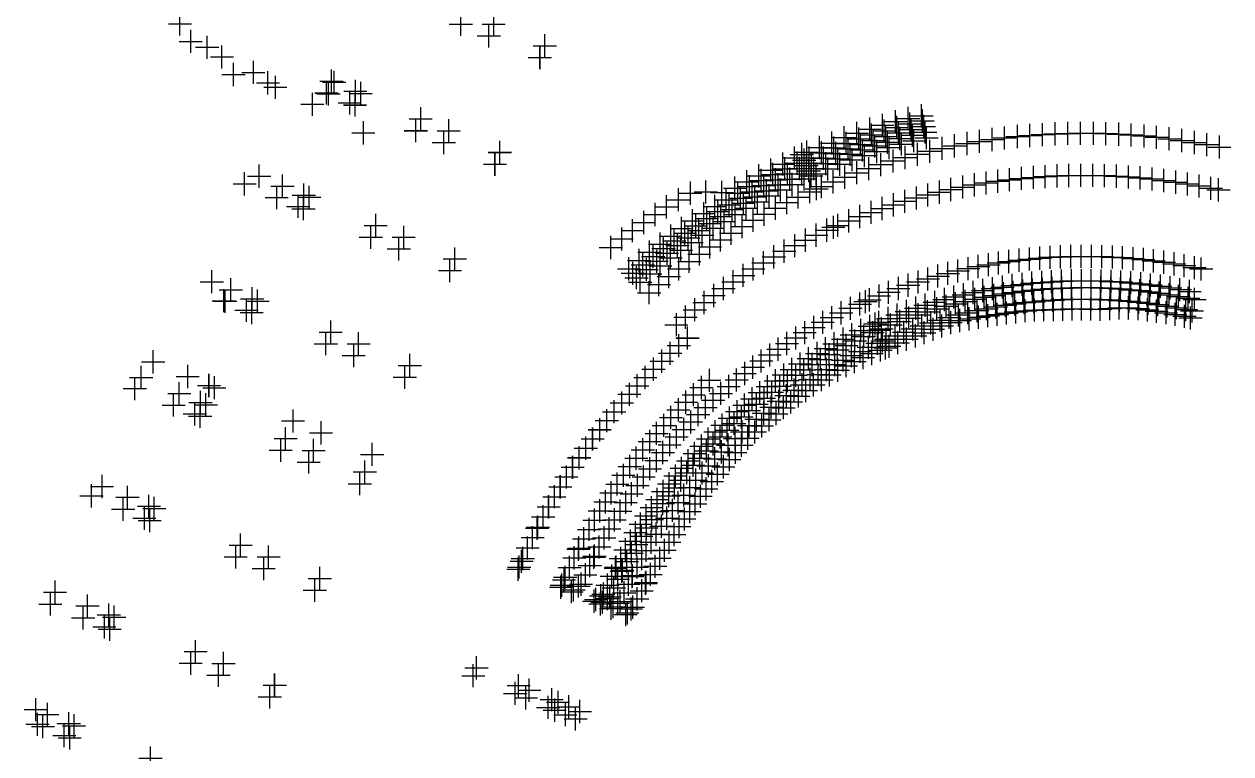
# Model space of a CAD drawing. Header units: metres. Extents: x 107442 to 107761, y 6433710 to 6434563.
# Drawn here: x 107520.2 to 107624.5, y 6433972.9 to 6434035.9 of the extents above; entities that cross this region are included whole.
import ezdxf

# ---------------------------------------------------------------- set-up
doc = ezdxf.new("R2010")
doc.units = ezdxf.units.M
doc.header["$PDMODE"] = 2
doc.header["$PDSIZE"] = 1

msp = doc.modelspace()

# ---------------------------------------------------------------- linework, layer by layer
for p in [(107533.69, 6434035.96, 98.84), (107557.98, 6434035.94, 99.78), (107560.82, 6434035.94, 100.41), (107560.39, 6434034.92, 100.44), (107534.62, 6434034.45, 99.06), (107536.05, 6434033.94, 99.01), (107565.24, 6434034.07, 99.94), (107565.25, 6434034.07, 100.53), (107565.25, 6434034.07, 100.53), (107565.25, 6434034.07, 100.53), (107565.25, 6434034.06, 100.53), (107537.32, 6434033.1, 99.05), (107564.81, 6434033.05, 99.97), (107564.82, 6434033.05, 100.56), (107564.82, 6434033.05, 100.56), (107564.82, 6434033.05, 100.56), (107564.82, 6434033.05, 100.56), (107540.04, 6434031.77, 99.05), (107538.32, 6434031.58, 99.28), (107541.3, 6434030.86, 99.13), (107546.79, 6434031.01, 99.16), (107547.02, 6434030.91, 99.1), (107547.02, 6434030.91, 99.1), (107541.94, 6434030.48, 99.15), (107546.36, 6434029.98, 99.16), (107546.37, 6434029.99, 99.15), (107546.52, 6434029.91, 99.11), (107546.52, 6434029.91, 99.11), (107546.53, 6434029.92, 99.11), (107546.53, 6434029.92, 99.11), (107548.86, 6434030.13, 98.6), (107548.86, 6434030.13, 98.6), (107549.32, 6434029.94, 98.6), (107549.32, 6434029.94, 98.6), (107545.14, 6434029.01, 99.13), (107548.37, 6434029.14, 98.61), (107548.37, 6434029.14, 98.61), (107548.37, 6434029.14, 98.61), (107548.37, 6434029.14, 98.61), (107548.83, 6434028.95, 98.61), (107548.83, 6434028.95, 98.61), (107548.83, 6434028.94, 98.61), (107548.83, 6434028.94, 98.61), (107554.51, 6434027.75, 100.01), (107595.54, 6434027.51, 99.74), (107596.66, 6434027.79, 99.72), (107597.8, 6434028.01, 99.68), (107597.9, 6434027.58, 99.46), (107597.9, 6434027.58, 99.46), (107549.55, 6434026.54, 99.2), (107554.08, 6434026.73, 100.04), (107554.08, 6434026.72, 100.04), (107556.93, 6434026.72, 100.66), (107592.21, 6434026.5, 99.8), (107593.32, 6434026.86, 99.78), (107594.42, 6434027.19, 99.76), (107594.57, 6434026.7, 99.5), (107594.57, 6434026.7, 99.5), (107595.67, 6434027.01, 99.49), (107595.67, 6434027.01, 99.49), (107595.81, 6434026.53, 99.36), (107595.81, 6434026.53, 99.36), (107596.78, 6434027.31, 99.47), (107596.78, 6434027.31, 99.47), (107596.91, 6434026.82, 99.35), (107596.91, 6434026.82, 99.35), (107598.01, 6434027.1, 99.33), (107598.01, 6434027.1, 99.33), (107598.13, 6434026.61, 99.33), (107598.13, 6434026.61, 99.33), (107609.37, 6434026.45, 99.61), (107610.46, 6434026.49, 99.59), (107611.56, 6434026.5, 99.58), (107612.66, 6434026.5, 99.56), (107613.75, 6434026.47, 99.55), (107614.85, 6434026.42, 99.53), (107556.5, 6434025.71, 100.69), (107556.5, 6434025.7, 100.69), (107590.06, 6434025.66, 99.8), (107591.12, 6434026.13, 99.82), (107591.3, 6434025.63, 99.55), (107591.3, 6434025.63, 99.55), (107592.38, 6434026.01, 99.53), (107592.38, 6434026.01, 99.53), (107592.54, 6434025.53, 99.41), (107592.54, 6434025.53, 99.41), (107593.47, 6434026.36, 99.52), (107593.47, 6434026.36, 99.52), (107593.62, 6434025.89, 99.39), (107593.62, 6434025.89, 99.39), (107593.77, 6434025.41, 99.39), (107593.77, 6434025.41, 99.39), (107594.71, 6434026.22, 99.38), (107594.71, 6434026.22, 99.38), (107594.85, 6434025.74, 99.38), (107594.85, 6434025.74, 99.38), (107595.94, 6434026.05, 99.36), (107595.94, 6434026.05, 99.36), (107596.07, 6434025.57, 99.49), (107596.07, 6434025.57, 99.49), (107597.03, 6434026.34, 99.35), (107597.03, 6434026.34, 99.35), (107597.15, 6434025.86, 99.47), (107597.15, 6434025.86, 99.47), (107598.24, 6434026.12, 99.46), (107598.24, 6434026.12, 99.46), (107600.66, 6434025.42, 99.73), (107601.74, 6434025.62, 99.71), (107602.82, 6434025.8, 99.7), (107603.91, 6434025.96, 99.68), (107604.99, 6434026.1, 99.67), (107606.09, 6434026.22, 99.65), (107607.18, 6434026.31, 99.64), (107608.27, 6434026.39, 99.62), (107615.94, 6434026.36, 99.52), (107617.04, 6434026.27, 99.5), (107618.13, 6434026.16, 99.49), (107619.22, 6434026.03, 99.47), (107620.31, 6434025.88, 99.46), (107621.39, 6434025.71, 99.44), (107622.47, 6434025.52, 99.43), (107561.35, 6434024.86, 100.19), (107561.35, 6434024.85, 100.78), (107561.35, 6434024.85, 100.78), (107561.35, 6434024.85, 100.78), (107561.35, 6434024.85, 100.78), (107586.83, 6434024.37, 99.86), (107587.45, 6434024.68, 99.87), (107587.88, 6434024.87, 99.86), (107588.09, 6434024.37, 99.59), (107588.09, 6434024.37, 99.59), (107588.97, 6434025.27, 99.83), (107589.15, 6434024.81, 99.58), (107589.15, 6434024.81, 99.58), (107589.34, 6434024.35, 99.45), (107589.34, 6434024.35, 99.45), (107590.22, 6434025.23, 99.56), (107590.22, 6434025.23, 99.56), (107590.4, 6434024.76, 99.44), (107590.4, 6434024.76, 99.44), (107591.47, 6434025.16, 99.42), (107591.47, 6434025.16, 99.42), (107591.64, 6434024.69, 99.42), (107591.64, 6434024.69, 99.42), (107592.7, 6434025.06, 99.41), (107592.7, 6434025.06, 99.41), (107592.86, 6434024.58, 99.53), (107592.86, 6434024.58, 99.53), (107593.93, 6434024.93, 99.52), (107593.93, 6434024.93, 99.52), (107595, 6434025.26, 99.5), (107595, 6434025.26, 99.5), (107596.39, 6434024.41, 99.79), (107597.45, 6434024.69, 99.77), (107598.52, 6434024.95, 99.76), (107599.59, 6434025.2, 99.74), (107623.55, 6434025.31, 99.41), (107560.92, 6434023.84, 100.81), (107560.92, 6434023.84, 100.81), (107560.92, 6434023.84, 100.81), (107560.92, 6434023.84, 100.22), (107560.92, 6434023.83, 100.81), (107560.92, 6434023.83, 100.81), (107560.92, 6434023.83, 100.81), (107560.92, 6434023.83, 100.81), (107560.92, 6434023.83, 100.22), (107560.93, 6434023.84, 100.81), (107584.77, 6434023.32, 99.85), (107585.81, 6434023.84, 99.85), (107585.99, 6434023.44, 99.62), (107585.99, 6434023.44, 99.62), (107587.04, 6434023.92, 99.61), (107587.04, 6434023.92, 99.61), (107587.24, 6434023.46, 99.48), (107587.24, 6434023.46, 99.48), (107587.66, 6434024.19, 99.6), (107587.66, 6434024.19, 99.6), (107587.86, 6434023.73, 99.48), (107587.86, 6434023.73, 99.48), (107588.29, 6434023.91, 99.47), (107588.29, 6434023.91, 99.47), (107588.48, 6434023.45, 99.47), (107588.48, 6434023.45, 99.47), (107589.52, 6434023.88, 99.45), (107589.52, 6434023.88, 99.45), (107589.71, 6434023.42, 99.58), (107589.71, 6434023.42, 99.58), (107590.58, 6434024.3, 99.44), (107590.58, 6434024.3, 99.44), (107590.75, 6434023.83, 99.56), (107590.75, 6434023.83, 99.56), (107591.8, 6434024.22, 99.55), (107591.8, 6434024.22, 99.55), (107593.25, 6434023.45, 99.83), (107594.29, 6434023.79, 99.82), (107595.34, 6434024.11, 99.8), (107540.54, 6434022.79, 98.65), (107540.54, 6434022.79, 98.65), (107582.7, 6434022.3, 99.91), (107583.73, 6434022.82, 99.88), (107583.94, 6434022.42, 99.66), (107583.94, 6434022.42, 99.66), (107584.96, 6434022.94, 99.64), (107584.96, 6434022.94, 99.64), (107585.18, 6434022.49, 99.52), (107585.18, 6434022.49, 99.52), (107586.21, 6434022.99, 99.5), (107586.21, 6434022.99, 99.5), (107586.42, 6434022.53, 99.5), (107586.42, 6434022.53, 99.5), (107587.45, 6434023, 99.48), (107587.45, 6434023, 99.48), (107587.65, 6434022.55, 99.61), (107587.65, 6434022.55, 99.61), (107588.06, 6434023.27, 99.48), (107588.06, 6434023.27, 99.48), (107588.26, 6434022.81, 99.6), (107588.26, 6434022.81, 99.6), (107588.68, 6434022.99, 99.59), (107588.68, 6434022.99, 99.59), (107590.16, 6434022.31, 99.88), (107591.18, 6434022.71, 99.86), (107592.21, 6434023.09, 99.85), (107604.4, 6434022.36, 100.59), (107605.42, 6434022.49, 100.58), (107606.45, 6434022.6, 100.56), (107607.47, 6434022.69, 100.55), (107608.49, 6434022.76, 100.53), (107609.52, 6434022.82, 100.52), (107610.55, 6434022.85, 100.5), (107611.58, 6434022.86, 100.49), (107612.61, 6434022.86, 100.47), (107613.63, 6434022.84, 100.46), (107614.66, 6434022.79, 100.44), (107615.69, 6434022.73, 100.43), (107616.71, 6434022.65, 100.41), (107617.74, 6434022.55, 100.4), (107618.76, 6434022.42, 100.38), (107619.78, 6434022.28, 100.37), (107539.28, 6434022.13, 98.46), (107542.56, 6434021.94, 99.2), (107542.56, 6434021.94, 99.2), (107542.56, 6434021.94, 99.2), (107577.82, 6434021.33, 100.8), (107579.16, 6434021.43, 100.46), (107580.55, 6434021.38, 100.07), (107581.67, 6434021.77, 99.94), (107581.92, 6434021.33, 99.69), (107581.92, 6434021.33, 99.69), (107582.92, 6434021.89, 99.67), (107582.92, 6434021.89, 99.67), (107583.16, 6434021.45, 99.55), (107583.16, 6434021.45, 99.55), (107584.16, 6434021.98, 99.53), (107584.16, 6434021.98, 99.53), (107584.39, 6434021.54, 99.53), (107584.39, 6434021.54, 99.53), (107585.4, 6434022.04, 99.52), (107585.4, 6434022.04, 99.52), (107585.62, 6434021.6, 99.64), (107585.62, 6434021.6, 99.64), (107586.63, 6434022.08, 99.62), (107586.63, 6434022.08, 99.62), (107588.14, 6434021.45, 99.91), (107588.73, 6434021.71, 99.9), (107589.15, 6434021.89, 99.89), (107599.35, 6434021.41, 100.67), (107600.35, 6434021.64, 100.65), (107601.36, 6434021.85, 100.64), (107602.37, 6434022.04, 100.62), (107603.39, 6434022.21, 100.61), (107620.79, 6434022.12, 100.35), (107621.8, 6434021.95, 100.34), (107622.81, 6434021.75, 100.32), (107623.48, 6434021.61, 100.31), (107542.06, 6434020.95, 99.21), (107542.06, 6434020.95, 99.21), (107543.91, 6434020.18, 98.71), (107543.91, 6434020.18, 98.71), (107544.4, 6434021.16, 98.7), (107544.4, 6434021.16, 98.7), (107544.86, 6434020.97, 98.7), (107544.86, 6434020.97, 98.7), (107576.78, 6434020.76, 100.86), (107579.94, 6434020.17, 99.72), (107579.94, 6434020.17, 99.72), (107580.92, 6434020.76, 99.71), (107580.92, 6434020.76, 99.71), (107581.18, 6434020.33, 99.58), (107581.18, 6434020.33, 99.58), (107582.16, 6434020.9, 99.56), (107582.16, 6434020.9, 99.56), (107582.41, 6434020.46, 99.56), (107582.41, 6434020.46, 99.56), (107583.4, 6434021.01, 99.55), (107583.4, 6434021.01, 99.55), (107583.63, 6434020.57, 99.67), (107583.63, 6434020.57, 99.67), (107584.62, 6434021.09, 99.66), (107584.62, 6434021.09, 99.66), (107586.15, 6434020.52, 99.94), (107587.14, 6434020.99, 99.92), (107595.39, 6434020.32, 100.73), (107596.37, 6434020.62, 100.71), (107597.36, 6434020.91, 100.7), (107598.35, 6434021.17, 100.68), (107544.37, 6434019.98, 98.71), (107544.37, 6434019.98, 98.71), (107574.77, 6434019.48, 100.95), (107575.76, 6434020.14, 100.91), (107578.97, 6434019.56, 99.74), (107578.97, 6434019.56, 99.74), (107579.24, 6434019.13, 99.62), (107579.24, 6434019.13, 99.62), (107580.2, 6434019.74, 99.6), (107580.2, 6434019.74, 99.6), (107580.46, 6434019.32, 99.6), (107580.46, 6434019.32, 99.6), (107581.43, 6434019.9, 99.58), (107581.43, 6434019.9, 99.58), (107581.68, 6434019.47, 99.71), (107581.68, 6434019.47, 99.71), (107582.65, 6434020.03, 99.69), (107582.65, 6434020.03, 99.69), (107584.2, 6434019.51, 99.97), (107585.17, 6434020.03, 99.96), (107592.47, 6434019.31, 100.77), (107593.44, 6434019.66, 100.76), (107594.41, 6434020, 100.74), (107550.62, 6434018.53, 100.26), (107572.83, 6434018.09, 101.01), (107573.8, 6434018.79, 100.98), (107577.06, 6434018.28, 99.78), (107577.06, 6434018.28, 99.78), (107578.01, 6434018.93, 99.76), (107578.01, 6434018.93, 99.76), (107578.29, 6434018.51, 99.63), (107578.29, 6434018.51, 99.63), (107578.56, 6434018.1, 99.63), (107578.56, 6434018.1, 99.63), (107579.51, 6434018.71, 99.62), (107579.51, 6434018.71, 99.62), (107579.78, 6434018.29, 99.74), (107579.78, 6434018.29, 99.74), (107580.73, 6434018.89, 99.72), (107580.73, 6434018.89, 99.72), (107582.29, 6434018.43, 100.01), (107583.24, 6434018.98, 99.99), (107589.62, 6434018.13, 100.82), (107590.18, 6434018.38, 100.81), (107590.56, 6434018.54, 100.8), (107591.52, 6434018.93, 100.79), (107550.19, 6434017.52, 100.29), (107553.04, 6434017.51, 100.92), (107571.88, 6434017.37, 101.05), (107576.12, 6434017.61, 99.79), (107576.12, 6434017.61, 99.79), (107576.42, 6434017.21, 99.67), (107576.42, 6434017.21, 99.67), (107577.35, 6434017.87, 99.65), (107577.35, 6434017.87, 99.65), (107577.63, 6434017.46, 99.65), (107577.63, 6434017.46, 99.65), (107577.92, 6434017.05, 99.78), (107577.92, 6434017.05, 99.78), (107578.84, 6434017.68, 99.76), (107578.84, 6434017.68, 99.76), (107580.43, 6434017.28, 100.04), (107581.35, 6434017.87, 100.02), (107587.76, 6434017.26, 100.85), (107588.69, 6434017.7, 100.83), (107552.61, 6434016.5, 100.95), (107570.94, 6434016.63, 101.08), (107574.29, 6434016.23, 99.83), (107574.29, 6434016.23, 99.83), (107575.2, 6434016.93, 99.81), (107575.2, 6434016.93, 99.81), (107575.5, 6434016.53, 99.69), (107575.5, 6434016.53, 99.69), (107575.8, 6434016.13, 99.69), (107575.8, 6434016.13, 99.69), (107576.71, 6434016.8, 99.67), (107576.71, 6434016.8, 99.67), (107577, 6434016.4, 99.79), (107577, 6434016.4, 99.79), (107578.6, 6434016.06, 100.08), (107579.51, 6434016.68, 100.06), (107585.93, 6434016.31, 100.88), (107586.84, 6434016.79, 100.87), (107557.46, 6434015.64, 101.04), (107557.46, 6434015.64, 101.04), (107557.46, 6434015.64, 101.04), (107557.46, 6434015.64, 101.04), (107557.46, 6434015.64, 100.45), (107573.39, 6434015.51, 99.85), (107573.39, 6434015.51, 99.85), (107573.71, 6434015.13, 99.72), (107573.71, 6434015.13, 99.72), (107574.6, 6434015.84, 99.71), (107574.6, 6434015.84, 99.71), (107574.91, 6434015.44, 99.71), (107574.91, 6434015.44, 99.71), (107575.22, 6434015.05, 99.83), (107575.22, 6434015.05, 99.83), (107576.1, 6434015.73, 99.81), (107576.1, 6434015.73, 99.81), (107577.71, 6434015.43, 100.09), (107584.14, 6434015.3, 100.91), (107585.03, 6434015.82, 100.9), (107602.71, 6434014.98, 100.46), (107603.59, 6434015.14, 100.45), (107604.47, 6434015.29, 100.43), (107605.36, 6434015.42, 100.42), (107606.25, 6434015.53, 100.4), (107607.14, 6434015.63, 100.39), (107608.03, 6434015.71, 100.37), (107608.92, 6434015.78, 100.36), (107609.82, 6434015.82, 100.34), (107610.72, 6434015.85, 100.33), (107611.61, 6434015.86, 100.31), (107612.51, 6434015.86, 100.3), (107613.4, 6434015.84, 100.28), (107614.3, 6434015.8, 100.27), (107615.19, 6434015.75, 100.25), (107616.09, 6434015.67, 100.24), (107616.98, 6434015.59, 100.22), (107617.87, 6434015.48, 100.21), (107618.76, 6434015.36, 100.19), (107619.64, 6434015.22, 100.18), (107620.52, 6434015.06, 100.16), (107557.03, 6434014.63, 101.07), (107557.03, 6434014.63, 101.07), (107557.03, 6434014.63, 101.07), (107557.03, 6434014.63, 101.07), (107557.03, 6434014.63, 100.48), (107572.51, 6434014.78, 99.87), (107572.51, 6434014.78, 99.87), (107572.84, 6434014.4, 99.74), (107572.84, 6434014.4, 99.74), (107573.16, 6434014.02, 99.74), (107573.16, 6434014.02, 99.74), (107574.03, 6434014.74, 99.72), (107574.03, 6434014.74, 99.72), (107574.34, 6434014.35, 99.85), (107574.34, 6434014.35, 99.85), (107575.96, 6434014.11, 100.13), (107576.83, 6434014.78, 100.11), (107582.39, 6434014.22, 100.95), (107583.26, 6434014.77, 100.93), (107598.36, 6434013.91, 100.54), (107599.22, 6434014.16, 100.52), (107600.08, 6434014.39, 100.51), (107600.95, 6434014.6, 100.49), (107601.83, 6434014.8, 100.48), (107621.4, 6434014.89, 100.15), (107621.98, 6434014.77, 100.14), (107536.45, 6434013.67, 98.85), (107538.09, 6434012.97, 99.3), (107538.09, 6434012.97, 99.3), (107573.48, 6434013.64, 99.87), (107573.48, 6434013.64, 99.87), (107575.1, 6434013.42, 100.15), (107580.68, 6434013.08, 100.98), (107581.53, 6434013.66, 100.97), (107595.8, 6434013.08, 100.58), (107596.65, 6434013.37, 100.57), (107597.5, 6434013.65, 100.55), (107603.11, 6434012.91, 99.41), (107603.95, 6434013.07, 99.4), (107604.8, 6434013.21, 99.38), (107605.65, 6434013.34, 99.37), (107606.49, 6434013.44, 99.35), (107607.35, 6434013.54, 99.34), (107607.41, 6434012.94, 99.04), (107607.41, 6434012.94, 99.04), (107608.2, 6434013.61, 99.32), (107608.25, 6434013.02, 99.02), (107608.25, 6434013.02, 99.02), (107609.05, 6434013.67, 99.31), (107609.09, 6434013.08, 99.01), (107609.09, 6434013.08, 99.01), (107609.91, 6434013.72, 99.29), (107609.93, 6434013.12, 98.99), (107609.93, 6434013.12, 98.99), (107610.77, 6434013.75, 99.28), (107610.78, 6434013.15, 98.98), (107610.78, 6434013.15, 98.98), (107611.62, 6434013.76, 99.26), (107611.62, 6434013.16, 98.96), (107611.62, 6434013.16, 98.96), (107612.47, 6434013.16, 98.95), (107612.47, 6434013.16, 98.95), (107612.48, 6434013.76, 99.25), (107613.31, 6434013.14, 98.93), (107613.31, 6434013.14, 98.93), (107613.33, 6434013.74, 99.23), (107614.16, 6434013.1, 98.92), (107614.16, 6434013.1, 98.92), (107614.19, 6434013.7, 99.22), (107615, 6434013.05, 98.9), (107615, 6434013.05, 98.9), (107615.04, 6434013.65, 99.2), (107615.84, 6434012.98, 98.89), (107615.84, 6434012.98, 98.89), (107615.9, 6434013.58, 99.19), (107616.69, 6434012.9, 98.87), (107616.69, 6434012.9, 98.87), (107616.75, 6434013.49, 99.17), (107617.6, 6434013.39, 99.16), (107618.45, 6434013.28, 99.14), (107619.3, 6434013.14, 99.13), (107620.14, 6434012.99, 99.11), (107537.49, 6434012.03, 99.28), (107537.6, 6434011.98, 99.31), (107537.6, 6434011.98, 99.31), (107539.93, 6434012.19, 98.8), (107539.93, 6434012.19, 98.8), (107540.4, 6434012, 98.8), (107540.4, 6434012, 98.8), (107574.26, 6434012.72, 100.17), (107579.02, 6434011.87, 101.02), (107579.84, 6434012.48, 101), (107592.96, 6434011.95, 100.63), (107593.3, 6434012.1, 100.63), (107594.13, 6434012.44, 100.61), (107594.96, 6434012.76, 100.6), (107598.95, 6434011.89, 99.49), (107599.78, 6434012.13, 99.47), (107600.6, 6434012.35, 99.46), (107601.44, 6434012.55, 99.44), (107601.57, 6434011.97, 99.14), (107601.57, 6434011.97, 99.14), (107602.27, 6434012.74, 99.43), (107602.4, 6434012.15, 99.13), (107602.4, 6434012.15, 99.13), (107603.23, 6434012.32, 99.11), (107603.23, 6434012.32, 99.11), (107604.06, 6434012.48, 99.1), (107604.06, 6434012.48, 99.1), (107604.89, 6434012.62, 99.08), (107604.89, 6434012.62, 99.08), (107605.73, 6434012.74, 99.07), (107605.73, 6434012.74, 99.07), (107606.57, 6434012.85, 99.05), (107606.57, 6434012.85, 99.05), (107606.68, 6434011.86, 99.55), (107606.68, 6434011.86, 99.55), (107607.5, 6434011.94, 99.54), (107607.5, 6434011.94, 99.54), (107608.33, 6434012.02, 99.52), (107608.33, 6434012.02, 99.52), (107609.15, 6434012.08, 99.51), (107609.15, 6434012.08, 99.51), (107609.98, 6434012.12, 99.49), (107609.98, 6434012.12, 99.49), (107610.8, 6434012.15, 99.48), (107610.8, 6434012.15, 99.48), (107611.63, 6434012.16, 99.46), (107611.63, 6434012.16, 99.46), (107612.46, 6434012.16, 99.45), (107612.46, 6434012.16, 99.45), (107613.28, 6434012.14, 99.43), (107613.28, 6434012.14, 99.43), (107614.11, 6434012.1, 99.42), (107614.11, 6434012.1, 99.42), (107614.93, 6434012.05, 99.4), (107614.93, 6434012.05, 99.4), (107615.76, 6434011.98, 99.39), (107615.76, 6434011.98, 99.39), (107616.58, 6434011.9, 99.37), (107616.58, 6434011.9, 99.37), (107617.53, 6434012.8, 98.86), (107617.53, 6434012.8, 98.86), (107618.36, 6434012.68, 98.84), (107618.36, 6434012.68, 98.84), (107619.2, 6434012.55, 98.83), (107619.2, 6434012.55, 98.83), (107620.03, 6434012.4, 98.81), (107620.03, 6434012.4, 98.81), (107620.86, 6434012.24, 98.8), (107620.86, 6434012.24, 98.8), (107620.98, 6434012.83, 99.1), (107621.4, 6434012.13, 98.79), (107621.4, 6434012.13, 98.79), (107539.44, 6434011.21, 98.81), (107539.44, 6434011.21, 98.81), (107539.9, 6434011.01, 98.81), (107539.9, 6434011.01, 98.81), (107578.2, 6434011.25, 101.04), (107590.85, 6434010.98, 100.67), (107591.66, 6434011.37, 100.66), (107592.48, 6434011.74, 100.64), (107595.71, 6434010.8, 99.55), (107596.51, 6434011.09, 99.53), (107597.32, 6434011.38, 99.52), (107597.51, 6434010.81, 99.22), (107597.51, 6434010.81, 99.22), (107598.13, 6434011.64, 99.5), (107598.32, 6434011.07, 99.2), (107598.32, 6434011.07, 99.2), (107599.12, 6434011.32, 99.19), (107599.12, 6434011.32, 99.19), (107599.94, 6434011.55, 99.17), (107599.94, 6434011.55, 99.17), (107600.75, 6434011.77, 99.16), (107600.75, 6434011.77, 99.16), (107601, 6434010.8, 99.66), (107601, 6434010.8, 99.66), (107601.8, 6434010.99, 99.64), (107601.8, 6434010.99, 99.64), (107602.61, 6434011.18, 99.63), (107602.61, 6434011.18, 99.63), (107603.42, 6434011.34, 99.61), (107603.42, 6434011.34, 99.61), (107604.23, 6434011.49, 99.6), (107604.23, 6434011.49, 99.6), (107604.35, 6434010.85, 99.27), (107605.05, 6434011.63, 99.58), (107605.05, 6434011.63, 99.58), (107605.15, 6434010.96, 99.24), (107605.86, 6434011.75, 99.57), (107605.86, 6434011.75, 99.57), (107605.96, 6434011.07, 99.22), (107606.77, 6434011.16, 99.2), (107607.58, 6434011.22, 99.17), (107608.39, 6434011.25, 99.13), (107609.2, 6434011.27, 99.1), (107610.01, 6434011.29, 99.08), (107610.82, 6434011.32, 99.06), (107611.63, 6434011.32, 99.04), (107612.44, 6434011.31, 99.02), (107613.25, 6434011.29, 99.01), (107614.07, 6434011.36, 99.04), (107614.89, 6434011.4, 99.07), (107615.7, 6434011.41, 99.1), (107616.52, 6434011.35, 99.09), (107617.33, 6434011.24, 99.07), (107617.4, 6434011.81, 99.36), (107617.4, 6434011.81, 99.36), (107618.13, 6434011.12, 99.05), (107618.22, 6434011.69, 99.34), (107618.22, 6434011.69, 99.34), (107618.94, 6434010.99, 99.04), (107619.03, 6434011.57, 99.33), (107619.03, 6434011.57, 99.33), (107619.74, 6434010.85, 99.02), (107619.85, 6434011.42, 99.31), (107619.85, 6434011.42, 99.31), (107620.66, 6434011.26, 99.3), (107620.66, 6434011.26, 99.3), (107621.19, 6434011.15, 99.29), (107621.19, 6434011.15, 99.29), (107576.61, 6434009.95, 101.08), (107577.4, 6434010.6, 101.06), (107589.26, 6434010.16, 100.71), (107590.05, 6434010.57, 100.69), (107593.33, 6434009.82, 99.59), (107593.8, 6434010.02, 99.58), (107594.12, 6434010.16, 99.58), (107594.91, 6434010.49, 99.56), (107595.13, 6434009.93, 99.26), (107595.13, 6434009.93, 99.26), (107595.92, 6434010.24, 99.25), (107595.92, 6434010.24, 99.25), (107596.71, 6434010.53, 99.23), (107596.71, 6434010.53, 99.23), (107597.83, 6434009.86, 99.72), (107597.83, 6434009.86, 99.72), (107598.62, 6434010.12, 99.7), (107598.62, 6434010.12, 99.7), (107599.41, 6434010.36, 99.69), (107599.41, 6434010.36, 99.69), (107599.56, 6434009.85, 99.42), (107600.2, 6434010.59, 99.67), (107600.2, 6434010.59, 99.67), (107600.33, 6434010.13, 99.43), (107601.12, 6434010.32, 99.41), (107601.93, 6434010.46, 99.37), (107602.73, 6434010.6, 99.33), (107603.54, 6434010.73, 99.3), (107620.54, 6434010.68, 99), (107621.06, 6434010.54, 98.97), (107546.73, 6434009.32, 100.52), (107577.57, 6434008.81, 101.04), (107577.57, 6434008.81, 101.04), (107577.57, 6434008.81, 101.04), (107577.57, 6434008.81, 101.04), (107577.57, 6434008.81, 101.04), (107577.58, 6434008.8, 101.04), (107577.58, 6434008.8, 101.04), (107577.58, 6434008.8, 101.04), (107577.58, 6434008.8, 101.04), (107577.58, 6434008.8, 101.04), (107577.58, 6434008.8, 100.04), (107586.93, 6434008.81, 100.76), (107587.7, 6434009.27, 100.74), (107588.48, 6434009.72, 100.72), (107591.02, 6434008.7, 99.64), (107591.78, 6434009.09, 99.62), (107592.55, 6434009.46, 99.61), (107592.81, 6434008.92, 99.31), (107592.81, 6434008.92, 99.31), (107593.58, 6434009.27, 99.29), (107593.58, 6434009.27, 99.29), (107594.04, 6434009.47, 99.28), (107594.04, 6434009.47, 99.28), (107594.35, 6434009.61, 99.28), (107594.35, 6434009.61, 99.28), (107594.74, 6434008.69, 99.78), (107594.74, 6434008.69, 99.78), (107595.51, 6434009, 99.76), (107595.51, 6434009, 99.76), (107596.28, 6434009.3, 99.75), (107596.28, 6434009.3, 99.75), (107596.5, 6434008.7, 99.43), (107597.05, 6434009.59, 99.73), (107597.05, 6434009.59, 99.73), (107597.27, 6434008.99, 99.41), (107598.04, 6434009.26, 99.4), (107598.8, 6434009.56, 99.41), (107546.3, 6434008.31, 100.55), (107549.14, 6434008.3, 101.17), (107576.82, 6434008.15, 101.06), (107576.82, 6434008.15, 101.06), (107576.82, 6434008.15, 101.06), (107576.82, 6434008.15, 101.06), (107576.82, 6434008.15, 101.06), (107576.82, 6434008.15, 101.06), (107576.82, 6434008.15, 101.06), (107576.82, 6434008.15, 101.06), (107576.82, 6434008.15, 101.06), (107576.82, 6434008.15, 101.06), (107576.82, 6434008.15, 100.05), (107585.42, 6434007.84, 100.79), (107586.17, 6434008.33, 100.77), (107589.51, 6434007.89, 99.67), (107590.26, 6434008.3, 99.65), (107590.55, 6434007.78, 99.35), (107590.55, 6434007.78, 99.35), (107591.29, 6434008.17, 99.34), (107591.29, 6434008.17, 99.34), (107592.05, 6434008.55, 99.32), (107592.05, 6434008.55, 99.32), (107592.49, 6434007.65, 99.82), (107592.49, 6434007.65, 99.82), (107593.23, 6434008.01, 99.81), (107593.23, 6434008.01, 99.81), (107593.99, 6434008.36, 99.79), (107593.99, 6434008.36, 99.79), (107594.25, 6434007.76, 99.47), (107594.43, 6434008.55, 99.78), (107594.43, 6434008.55, 99.78), (107594.69, 6434007.95, 99.45), (107595, 6434008.09, 99.45), (107595.75, 6434008.4, 99.44), (107531.38, 6434006.74, 98.57), (107531.38, 6434006.74, 98.57), (107531.38, 6434006.74, 98.57), (107531.38, 6434006.74, 98.57), (107531.38, 6434006.74, 98.57), (107548.71, 6434007.29, 101.2), (107575.34, 6434006.8, 101.1), (107575.34, 6434006.8, 101.1), (107575.34, 6434006.8, 101.1), (107575.34, 6434006.8, 101.1), (107575.34, 6434006.8, 101.1), (107575.34, 6434006.8, 101.1), (107575.34, 6434006.8, 101.1), (107575.34, 6434006.8, 101.1), (107575.34, 6434006.8, 101.1), (107575.34, 6434006.8, 101.1), (107575.35, 6434006.8, 100.09), (107576.07, 6434007.48, 101.08), (107576.07, 6434007.48, 101.08), (107576.07, 6434007.48, 101.08), (107576.07, 6434007.48, 101.08), (107576.07, 6434007.48, 101.08), (107576.07, 6434007.48, 101.08), (107576.07, 6434007.48, 101.08), (107576.08, 6434007.48, 101.08), (107576.08, 6434007.48, 101.08), (107576.08, 6434007.48, 101.08), (107576.08, 6434007.48, 100.07), (107583.95, 6434006.82, 100.83), (107584.68, 6434007.34, 100.81), (107588.04, 6434007.02, 99.7), (107588.77, 6434007.46, 99.69), (107589.07, 6434006.94, 99.39), (107589.07, 6434006.94, 99.39), (107589.81, 6434007.37, 99.37), (107589.81, 6434007.37, 99.37), (107591.02, 6434006.9, 99.85), (107591.02, 6434006.9, 99.85), (107591.75, 6434007.28, 99.84), (107591.75, 6434007.28, 99.84), (107592.01, 6434006.77, 99.55), (107592.75, 6434007.12, 99.52), (107593.5, 6434007.45, 99.5), (107553.56, 6434006.43, 100.7), (107553.57, 6434006.43, 101.29), (107553.57, 6434006.43, 101.29), (107553.57, 6434006.43, 101.29), (107553.57, 6434006.43, 101.29), (107574.62, 6434006.11, 101.12), (107574.62, 6434006.11, 101.12), (107574.62, 6434006.11, 101.12), (107574.62, 6434006.11, 101.12), (107574.62, 6434006.11, 101.12), (107574.62, 6434006.11, 101.12), (107574.62, 6434006.11, 101.12), (107574.63, 6434006.1, 101.12), (107574.63, 6434006.1, 101.12), (107574.63, 6434006.1, 101.12), (107574.63, 6434006.1, 100.11), (107582.52, 6434005.74, 100.87), (107583.23, 6434006.28, 100.85), (107585.89, 6434005.61, 99.76), (107586.59, 6434006.09, 99.74), (107586.93, 6434005.59, 99.44), (107586.93, 6434005.59, 99.44), (107587.31, 6434006.56, 99.72), (107587.64, 6434006.06, 99.42), (107587.64, 6434006.06, 99.42), (107588.35, 6434006.51, 99.4), (107588.35, 6434006.51, 99.4), (107588.88, 6434005.66, 99.9), (107588.88, 6434005.66, 99.9), (107589.58, 6434006.08, 99.89), (107589.58, 6434006.08, 99.89), (107589.86, 6434005.62, 99.62), (107590.3, 6434006.5, 99.87), (107590.3, 6434006.5, 99.87), (107590.57, 6434006.02, 99.6), (107591.28, 6434006.41, 99.58), (107530.34, 6434005.39, 98.51), (107534.36, 6434005.48, 99.38), (107534.36, 6434005.48, 99.38), (107534.36, 6434005.48, 99.38), (107534.36, 6434005.48, 99.38), (107534.36, 6434005.48, 99.38), (107534.36, 6434005.48, 99.38), (107534.36, 6434005.48, 99.38), (107534.36, 6434005.48, 99.38), (107536.2, 6434004.7, 98.88), (107536.2, 6434004.7, 98.88), (107536.2, 6434004.7, 98.88), (107536.2, 6434004.7, 98.88), (107536.21, 6434004.7, 98.88), (107536.21, 6434004.7, 98.88), (107536.21, 6434004.7, 98.88), (107536.21, 6434004.7, 98.88), (107553.13, 6434005.42, 100.73), (107553.14, 6434005.42, 101.32), (107553.14, 6434005.42, 101.32), (107553.14, 6434005.42, 101.32), (107553.14, 6434005.42, 101.32), (107573.22, 6434004.68, 101.16), (107573.23, 6434004.68, 101.16), (107573.23, 6434004.68, 101.16), (107573.23, 6434004.68, 101.16), (107573.23, 6434004.68, 101.16), (107573.23, 6434004.67, 101.16), (107573.23, 6434004.67, 101.16), (107573.23, 6434004.67, 101.16), (107573.23, 6434004.67, 101.16), (107573.23, 6434004.67, 101.16), (107573.23, 6434004.67, 100.15), (107573.92, 6434005.4, 101.14), (107573.92, 6434005.4, 101.14), (107573.92, 6434005.4, 101.14), (107573.92, 6434005.4, 101.14), (107573.92, 6434005.4, 101.14), (107573.92, 6434005.4, 101.14), (107573.92, 6434005.4, 101.14), (107573.92, 6434005.4, 101.14), (107573.92, 6434005.4, 101.14), (107573.92, 6434005.4, 101.14), (107573.92, 6434005.39, 100.13), (107578.78, 6434004.53, 99.98), (107579.46, 6434005.15, 99.96), (107581.13, 6434004.61, 100.9), (107581.13, 6434004.61, 100.9), (107581.82, 6434005.18, 100.88), (107584.5, 6434004.6, 99.79), (107585.19, 6434005.11, 99.78), (107585.54, 6434004.63, 99.48), (107585.54, 6434004.63, 99.48), (107586.23, 6434005.12, 99.46), (107586.23, 6434005.12, 99.46), (107587.48, 6434004.76, 99.94), (107587.48, 6434004.76, 99.94), (107588.18, 6434005.22, 99.92), (107588.18, 6434005.22, 99.92), (107588.47, 6434004.75, 99.65), (107589.15, 6434005.2, 99.64), (107529.79, 6434004.43, 98.5), (107533.63, 6434004, 99.4), (107533.63, 6434004, 99.4), (107536.67, 6434004.51, 98.88), (107536.67, 6434004.51, 98.88), (107536.67, 6434004.51, 98.88), (107536.67, 6434004.51, 98.88), (107536.67, 6434004.51, 98.88), (107536.67, 6434004.51, 98.88), (107536.67, 6434004.51, 98.88), (107536.67, 6434004.51, 98.88), (107572.55, 6434003.94, 101.18), (107572.55, 6434003.94, 101.18), (107572.55, 6434003.94, 101.18), (107572.55, 6434003.94, 101.18), (107572.55, 6434003.94, 101.18), (107572.55, 6434003.94, 101.18), (107572.55, 6434003.94, 101.18), (107572.55, 6434003.94, 101.18), (107572.55, 6434003.94, 101.18), (107572.55, 6434003.94, 101.18), (107572.55, 6434003.94, 100.17), (107578.1, 6434003.9, 100), (107580.46, 6434004.02, 100.92), (107583.15, 6434003.55, 99.83), (107583.82, 6434004.08, 99.81), (107584.19, 6434003.61, 99.51), (107584.19, 6434003.61, 99.51), (107584.86, 6434004.13, 99.49), (107584.86, 6434004.13, 99.49), (107586.13, 6434003.82, 99.98), (107586.13, 6434003.82, 99.98), (107586.8, 6434004.3, 99.96), (107586.8, 6434004.3, 99.96), (107587.16, 6434003.79, 99.65), (107587.81, 6434004.27, 99.65), (107533.14, 6434003.01, 99.41), (107533.14, 6434003.01, 99.41), (107535.47, 6434003.23, 98.9), (107535.47, 6434003.23, 98.9), (107535.93, 6434003.03, 98.9), (107535.93, 6434003.03, 98.9), (107571.23, 6434002.43, 101.23), (107571.23, 6434002.43, 101.23), (107571.23, 6434002.43, 101.23), (107571.23, 6434002.43, 101.23), (107571.23, 6434002.43, 101.23), (107571.23, 6434002.43, 101.23), (107571.23, 6434002.43, 101.23), (107571.24, 6434002.43, 101.23), (107571.24, 6434002.43, 101.23), (107571.24, 6434002.43, 101.23), (107571.24, 6434002.43, 100.22), (107571.88, 6434003.19, 101.21), (107571.88, 6434003.19, 101.21), (107571.88, 6434003.19, 101.21), (107571.88, 6434003.19, 101.21), (107571.88, 6434003.19, 101.21), (107571.88, 6434003.19, 101.21), (107571.88, 6434003.19, 101.21), (107571.89, 6434003.19, 101.21), (107571.89, 6434003.19, 101.21), (107571.89, 6434003.19, 101.21), (107571.89, 6434003.19, 100.19), (107576.78, 6434002.6, 100.04), (107577.44, 6434003.26, 100.02), (107579.13, 6434002.81, 100.96), (107579.79, 6434003.42, 100.94), (107581.85, 6434002.44, 99.87), (107582.49, 6434003, 99.85), (107582.5, 6434003, 99.85), (107582.88, 6434002.54, 99.55), (107582.88, 6434002.54, 99.55), (107582.88, 6434002.54, 99.55), (107582.88, 6434002.54, 99.55), (107583.53, 6434003.08, 99.53), (107583.53, 6434003.08, 99.53), (107584.81, 6434002.82, 100.01), (107584.81, 6434002.82, 100.01), (107585.46, 6434003.33, 99.99), (107585.46, 6434003.33, 99.99), (107585.88, 6434002.78, 99.65), (107586.51, 6434003.29, 99.65), (107534.98, 6434002.24, 98.91), (107534.98, 6434002.24, 98.91), (107535.44, 6434002.04, 98.91), (107535.44, 6434002.04, 98.91), (107543.47, 6434001.63, 100.73), (107543.47, 6434001.63, 100.73), (107543.47, 6434001.63, 100.73), (107570.6, 6434001.66, 101.25), (107570.6, 6434001.66, 101.25), (107570.6, 6434001.66, 101.25), (107570.6, 6434001.66, 101.25), (107570.6, 6434001.66, 101.25), (107570.6, 6434001.66, 101.25), (107570.6, 6434001.66, 101.25), (107570.6, 6434001.66, 101.25), (107570.6, 6434001.66, 101.25), (107570.6, 6434001.66, 101.25), (107570.6, 6434001.66, 100.24), (107576.14, 6434001.93, 100.06), (107577.86, 6434001.55, 101), (107578.49, 6434002.19, 100.98), (107581.21, 6434001.87, 99.89), (107581.61, 6434001.42, 99.59), (107581.61, 6434001.42, 99.59), (107582.24, 6434001.99, 99.57), (107582.24, 6434001.99, 99.57), (107583.53, 6434001.78, 100.05), (107583.53, 6434001.78, 100.05), (107583.53, 6434001.78, 100.05), (107583.53, 6434001.78, 100.05), (107584.16, 6434002.31, 100.03), (107584.16, 6434002.31, 100.03), (107584.63, 6434001.74, 99.66), (107585.25, 6434002.26, 99.65), (107545.89, 6434000.61, 101.39), (107545.89, 6434000.61, 101.39), (107545.89, 6434000.61, 101.39), (107569.98, 6434000.88, 101.27), (107569.98, 6434000.88, 101.27), (107569.98, 6434000.88, 101.27), (107569.98, 6434000.88, 101.27), (107569.98, 6434000.88, 101.27), (107569.98, 6434000.88, 101.27), (107569.98, 6434000.88, 101.27), (107569.98, 6434000.88, 101.27), (107569.98, 6434000.88, 101.27), (107569.98, 6434000.87, 101.27), (107569.98, 6434000.87, 100.26), (107574.9, 6434000.56, 100.11), (107575.52, 6434001.25, 100.08), (107577.24, 6434000.9, 101.03), (107579.97, 6434000.69, 99.93), (107580.58, 6434001.28, 99.91), (107581, 6434000.85, 99.61), (107581, 6434000.85, 99.61), (107582.29, 6434000.69, 100.09), (107582.29, 6434000.69, 100.09), (107582.9, 6434001.24, 100.07), (107582.9, 6434001.24, 100.07), (107583.4, 6434000.68, 99.7), (107584.01, 6434001.21, 99.68), (107584.01, 6434001.21, 99.68), (107542.83, 6434000.11, 100.77), (107569.37, 6434000.08, 101.29), (107569.37, 6434000.08, 101.3), (107569.37, 6434000.08, 101.29), (107569.37, 6434000.08, 101.29), (107569.37, 6434000.08, 101.29), (107569.37, 6434000.08, 101.29), (107569.37, 6434000.08, 101.29), (107569.37, 6434000.08, 101.29), (107569.37, 6434000.08, 101.29), (107569.37, 6434000.08, 101.29), (107569.38, 6434000.08, 100.28), (107574.3, 6433999.86, 100.13), (107576.03, 6433999.58, 101.07), (107576.63, 6434000.25, 101.05), (107578.77, 6433999.46, 99.97), (107579.36, 6434000.08, 99.95), (107579.79, 6433999.66, 99.65), (107579.79, 6433999.66, 99.65), (107580.39, 6434000.26, 99.63), (107580.39, 6434000.26, 99.63), (107581.09, 6433999.55, 100.13), (107581.09, 6433999.55, 100.13), (107581.68, 6434000.12, 100.11), (107581.68, 6434000.12, 100.11), (107582.24, 6433999.54, 99.71), (107582.78, 6434000.14, 99.72), (107542.4, 6433999.1, 100.8), (107545.25, 6433999.09, 101.43), (107550.31, 6433998.74, 101.51), (107550.31, 6433998.74, 101.51), (107550.31, 6433998.74, 101.51), (107550.31, 6433998.74, 101.51), (107550.31, 6433998.74, 101.51), (107550.31, 6433998.74, 101.51), (107550.31, 6433998.74, 101.51), (107550.31, 6433998.74, 101.51), (107550.31, 6433998.74, 101.51), (107550.31, 6433998.74, 100.92), (107550.31, 6433998.74, 100.92), (107550.31, 6433998.74, 100.92), (107550.32, 6433998.74, 101.51), (107550.32, 6433998.74, 101.51), (107550.32, 6433998.74, 101.51), (107550.32, 6433998.74, 101.51), (107550.32, 6433998.74, 101.51), (107550.32, 6433998.74, 101.51), (107550.32, 6433998.74, 101.51), (107568.2, 6433998.46, 101.34), (107568.2, 6433998.46, 101.34), (107568.2, 6433998.46, 101.34), (107568.21, 6433998.46, 101.34), (107568.21, 6433998.46, 101.34), (107568.21, 6433998.46, 101.34), (107568.21, 6433998.46, 101.34), (107568.21, 6433998.45, 101.34), (107568.21, 6433998.45, 101.34), (107568.21, 6433998.45, 101.34), (107568.21, 6433998.45, 100.33), (107568.78, 6433999.28, 101.32), (107568.78, 6433999.27, 101.32), (107568.78, 6433999.27, 101.32), (107568.78, 6433999.27, 101.32), (107568.78, 6433999.27, 101.32), (107568.78, 6433999.27, 101.32), (107568.78, 6433999.27, 101.32), (107568.78, 6433999.27, 101.32), (107568.78, 6433999.27, 101.32), (107568.78, 6433999.27, 101.32), (107568.78, 6433999.27, 100.31), (107573.14, 6433998.42, 100.17), (107573.71, 6433999.15, 100.15), (107575.45, 6433998.9, 101.09), (107578.19, 6433998.83, 99.99), (107578.63, 6433998.43, 99.69), (107578.63, 6433998.43, 99.69), (107579.21, 6433999.05, 99.67), (107579.21, 6433999.05, 99.67), (107579.94, 6433998.37, 100.17), (107579.94, 6433998.37, 100.17), (107580.51, 6433998.96, 100.15), (107580.51, 6433998.96, 100.15), (107581.19, 6433998.3, 99.68), (107581.71, 6433998.92, 99.69), (107544.82, 6433998.08, 101.46), (107549.67, 6433997.22, 101.55), (107549.67, 6433997.22, 101.55), (107549.67, 6433997.22, 101.55), (107549.67, 6433997.22, 101.55), (107549.67, 6433997.22, 100.96), (107567.64, 6433997.63, 101.36), (107567.64, 6433997.63, 101.37), (107567.64, 6433997.63, 101.36), (107567.65, 6433997.63, 101.36), (107567.65, 6433997.63, 101.36), (107567.65, 6433997.63, 101.36), (107567.65, 6433997.63, 101.36), (107567.65, 6433997.63, 101.36), (107567.65, 6433997.63, 101.36), (107567.65, 6433997.63, 101.36), (107567.65, 6433997.63, 100.35), (107572.58, 6433997.69, 100.2), (107574.32, 6433997.5, 101.13), (107574.88, 6433998.2, 101.11), (107577.06, 6433997.54, 100.04), (107577.62, 6433998.19, 100.02), (107578.07, 6433997.8, 99.72), (107578.07, 6433997.8, 99.72), (107579.38, 6433997.76, 100.19), (107579.38, 6433997.76, 100.19), (107580.67, 6433997.67, 99.67), (107549.24, 6433996.21, 101.58), (107549.24, 6433996.21, 101.58), (107549.24, 6433996.21, 101.58), (107549.24, 6433996.21, 100.99), (107549.25, 6433996.21, 101.58), (107567.1, 6433996.79, 101.39), (107567.1, 6433996.79, 101.39), (107567.1, 6433996.79, 101.39), (107567.1, 6433996.79, 101.39), (107567.1, 6433996.79, 101.39), (107567.1, 6433996.79, 101.39), (107567.1, 6433996.79, 101.39), (107567.1, 6433996.79, 101.39), (107567.1, 6433996.79, 101.39), (107567.1, 6433996.79, 101.39), (107567.1, 6433996.79, 100.38), (107571.5, 6433996.18, 100.24), (107572.03, 6433996.94, 100.22), (107573.78, 6433996.79, 101.16), (107575.99, 6433996.21, 100.08), (107576.52, 6433996.88, 100.06), (107576.99, 6433996.5, 99.76), (107576.99, 6433996.5, 99.76), (107577.52, 6433997.16, 99.74), (107577.52, 6433997.16, 99.74), (107578.29, 6433996.51, 100.24), (107578.29, 6433996.51, 100.24), (107578.83, 6433997.14, 100.22), (107578.83, 6433997.14, 100.22), (107579.67, 6433996.41, 99.66), (107580.17, 6433997.04, 99.66), (107526.04, 6433995.16, 98.8), (107526.96, 6433995.97, 98.9), (107566.57, 6433995.94, 101.41), (107566.57, 6433995.94, 101.41), (107566.57, 6433995.94, 101.41), (107566.57, 6433995.94, 101.41), (107566.57, 6433995.94, 101.41), (107566.57, 6433995.94, 101.41), (107566.57, 6433995.94, 101.41), (107566.57, 6433995.94, 101.41), (107566.57, 6433995.94, 101.41), (107566.58, 6433995.94, 101.41), (107566.58, 6433995.94, 100.4), (107570.98, 6433995.42, 100.27), (107572.74, 6433995.33, 101.2), (107573.25, 6433996.06, 101.18), (107575.47, 6433995.53, 100.1), (107575.95, 6433995.17, 99.8), (107575.95, 6433995.17, 99.8), (107576.46, 6433995.84, 99.78), (107576.46, 6433995.84, 99.78), (107577.25, 6433995.23, 100.28), (107577.25, 6433995.23, 100.28), (107577.76, 6433995.88, 100.26), (107577.76, 6433995.88, 100.26), (107579.18, 6433995.76, 99.66), (107529.16, 6433995.03, 99.5), (107529.16, 6433995.03, 99.5), (107531.01, 6433994.26, 99), (107531.01, 6433994.26, 99), (107565.56, 6433994.21, 101.46), (107565.56, 6433994.21, 101.46), (107565.56, 6433994.21, 101.46), (107565.56, 6433994.21, 101.46), (107565.56, 6433994.21, 101.46), (107565.57, 6433994.21, 101.46), (107565.57, 6433994.21, 101.46), (107565.57, 6433994.21, 101.46), (107565.57, 6433994.21, 101.46), (107565.57, 6433994.21, 101.46), (107565.57, 6433994.21, 100.45), (107566.06, 6433995.08, 101.44), (107566.06, 6433995.08, 101.44), (107566.06, 6433995.08, 101.44), (107566.06, 6433995.08, 101.44), (107566.06, 6433995.08, 101.44), (107566.06, 6433995.08, 101.44), (107566.06, 6433995.08, 101.44), (107566.06, 6433995.08, 101.44), (107566.06, 6433995.08, 101.44), (107566.06, 6433995.08, 101.44), (107566.06, 6433995.08, 100.43), (107570.48, 6433994.64, 100.29), (107572.23, 6433994.59, 101.23), (107574.47, 6433994.14, 100.15), (107574.96, 6433994.84, 100.13), (107575.45, 6433994.49, 99.83), (107575.45, 6433994.49, 99.83), (107576.75, 6433994.57, 100.3), (107576.75, 6433994.57, 100.3), (107578.23, 6433994.47, 99.66), (107578.7, 6433995.12, 99.66), (107528.78, 6433994, 99.54), (107528.78, 6433994, 99.54), (107530.62, 6433993.22, 99.04), (107530.62, 6433993.22, 99.04), (107531.47, 6433994.06, 99), (107531.47, 6433994.06, 99), (107565.08, 6433993.34, 101.49), (107565.08, 6433993.33, 101.49), (107565.08, 6433993.33, 101.49), (107565.09, 6433993.33, 101.49), (107565.09, 6433993.33, 101.49), (107565.09, 6433993.33, 101.49), (107565.09, 6433993.33, 101.49), (107565.09, 6433993.33, 101.49), (107565.09, 6433993.33, 101.49), (107565.09, 6433993.33, 101.49), (107565.09, 6433993.33, 100.48), (107569.52, 6433993.06, 100.34), (107569.99, 6433993.86, 100.31), (107571.27, 6433993.08, 101.28), (107571.75, 6433993.84, 101.25), (107573.99, 6433993.43, 100.17), (107574.49, 6433993.1, 99.87), (107574.49, 6433993.1, 99.87), (107574.96, 6433993.8, 99.85), (107574.96, 6433993.8, 99.85), (107575.79, 6433993.23, 100.35), (107575.79, 6433993.23, 100.35), (107576.26, 6433993.9, 100.33), (107576.26, 6433993.9, 100.33), (107577.3, 6433993.16, 99.69), (107577.76, 6433993.81, 99.67), (107531.08, 6433993.03, 99.04), (107531.08, 6433993.03, 99.04), (107564.57, 6433992.35, 101.51), (107564.57, 6433992.35, 101.52), (107564.57, 6433992.35, 101.51), (107564.57, 6433992.35, 101.51), (107564.57, 6433992.35, 101.51), (107564.57, 6433992.35, 101.51), (107564.57, 6433992.35, 101.51), (107564.58, 6433992.35, 101.51), (107564.58, 6433992.35, 101.52), (107564.58, 6433992.35, 101.51), (107564.58, 6433992.35, 100.5), (107564.62, 6433992.45, 101.51), (107564.62, 6433992.45, 101.51), (107564.62, 6433992.45, 101.51), (107564.62, 6433992.45, 101.51), (107564.62, 6433992.45, 101.51), (107564.62, 6433992.45, 101.51), (107564.62, 6433992.45, 101.51), (107564.62, 6433992.45, 101.51), (107564.62, 6433992.45, 101.51), (107564.63, 6433992.45, 101.51), (107564.63, 6433992.45, 100.5), (107569.06, 6433992.26, 100.36), (107570.81, 6433992.31, 101.3), (107573.52, 6433992.71, 100.2), (107574.03, 6433992.39, 99.9), (107574.03, 6433992.39, 99.9), (107575.32, 6433992.54, 100.37), (107575.32, 6433992.54, 100.37), (107576.85, 6433992.5, 99.71), (107564.18, 6433991.55, 101.54), (107564.18, 6433991.55, 101.54), (107564.18, 6433991.55, 101.54), (107564.18, 6433991.55, 101.54), (107564.18, 6433991.55, 101.54), (107564.18, 6433991.55, 101.54), (107564.18, 6433991.55, 101.54), (107564.18, 6433991.55, 101.54), (107564.18, 6433991.55, 101.54), (107564.18, 6433991.55, 101.54), (107564.18, 6433991.55, 100.53), (107568.62, 6433991.45, 100.39), (107570.37, 6433991.53, 101.32), (107572.63, 6433991.25, 100.25), (107573.07, 6433991.98, 100.22), (107573.58, 6433991.67, 99.92), (107573.58, 6433991.67, 99.92), (107574.44, 6433991.15, 100.42), (107574.44, 6433991.15, 100.42), (107574.87, 6433991.85, 100.4), (107574.87, 6433991.85, 100.4), (107575.99, 6433991.14, 99.74), (107576.42, 6433991.82, 99.72), (107538.94, 6433990.9, 101.03), (107563.75, 6433990.65, 101.56), (107563.75, 6433990.65, 101.56), (107563.75, 6433990.65, 101.56), (107563.75, 6433990.65, 101.56), (107563.75, 6433990.65, 101.56), (107563.75, 6433990.65, 101.56), (107563.75, 6433990.65, 101.56), (107563.75, 6433990.65, 101.56), (107563.75, 6433990.65, 101.56), (107563.75, 6433990.65, 101.56), (107563.75, 6433990.65, 100.55), (107568.14, 6433990.54, 100.42), (107568.19, 6433990.63, 100.41), (107569.53, 6433989.95, 101.38), (107569.94, 6433990.74, 101.35), (107572.21, 6433990.5, 100.27), (107572.73, 6433990.21, 99.97), (107572.73, 6433990.21, 99.97), (107573.15, 6433990.94, 99.95), (107573.15, 6433990.94, 99.95), (107574.01, 6433990.44, 100.45), (107574.01, 6433990.44, 100.45), (107575.58, 6433990.45, 99.76), (107538.51, 6433989.89, 101.06), (107540.93, 6433988.87, 101.71), (107541.36, 6433989.88, 101.68), (107563.02, 6433989, 101.61), (107563.02, 6433989, 101.61), (107563.02, 6433989, 101.61), (107563.02, 6433989, 101.61), (107563.02, 6433989, 101.61), (107563.02, 6433989, 101.61), (107563.02, 6433989, 101.61), (107563.02, 6433989, 101.61), (107563.02, 6433989, 101.61), (107563.02, 6433989, 101.61), (107563.02, 6433989, 100.6), (107563.23, 6433989.5, 101.6), (107563.23, 6433989.5, 101.6), (107563.23, 6433989.5, 101.6), (107563.23, 6433989.5, 101.6), (107563.23, 6433989.5, 101.6), (107563.23, 6433989.5, 101.6), (107563.23, 6433989.5, 101.6), (107563.23, 6433989.5, 101.6), (107563.23, 6433989.5, 101.6), (107563.23, 6433989.5, 101.6), (107563.23, 6433989.5, 100.58), (107563.33, 6433989.74, 101.59), (107563.34, 6433989.74, 101.59), (107563.34, 6433989.74, 101.59), (107563.34, 6433989.74, 101.59), (107563.34, 6433989.74, 101.59), (107563.34, 6433989.74, 101.59), (107563.34, 6433989.74, 101.59), (107563.34, 6433989.74, 101.59), (107563.34, 6433989.74, 101.59), (107563.34, 6433989.74, 101.59), (107563.34, 6433989.74, 100.58), (107567.38, 6433988.97, 100.46), (107567.78, 6433989.8, 100.44), (107569.13, 6433989.14, 101.4), (107569.48, 6433989.86, 101.38), (107571.36, 6433988.91, 100.33), (107571.4, 6433988.99, 100.32), (107571.8, 6433989.75, 100.3), (107572.33, 6433989.47, 100), (107572.33, 6433989.47, 100), (107573.21, 6433989, 100.5), (107573.21, 6433989, 100.5), (107573.61, 6433989.72, 100.47), (107573.61, 6433989.72, 100.47), (107574.77, 6433989.07, 99.8), (107575.17, 6433989.76, 99.78), (107545.78, 6433988.01, 101.8), (107545.78, 6433988.01, 101.8), (107545.78, 6433988.01, 101.8), (107545.78, 6433988.01, 101.8), (107545.78, 6433988.01, 101.21), (107562.94, 6433988.82, 101.61), (107562.94, 6433988.82, 101.61), (107562.94, 6433988.82, 101.61), (107562.94, 6433988.82, 101.61), (107562.94, 6433988.82, 101.61), (107562.94, 6433988.82, 101.61), (107562.94, 6433988.82, 101.61), (107562.94, 6433988.82, 101.61), (107562.94, 6433988.82, 101.61), (107562.94, 6433988.82, 101.61), (107562.94, 6433988.82, 100.6), (107566.9, 6433987.9, 100.5), (107567, 6433988.12, 100.49), (107568.74, 6433988.34, 101.43), (107571.02, 6433988.22, 100.35), (107571.56, 6433987.96, 100.05), (107571.56, 6433987.96, 100.05), (107571.89, 6433988.64, 100.03), (107571.89, 6433988.64, 100.03), (107571.94, 6433988.72, 100.02), (107571.94, 6433988.72, 100.02), (107572.79, 6433988.18, 100.53), (107572.79, 6433988.18, 100.53), (107572.83, 6433988.26, 100.52), (107572.83, 6433988.26, 100.52), (107574.38, 6433988.37, 99.83), (107522.89, 6433986.83, 99.11), (107545.35, 6433987, 101.83), (107545.35, 6433987, 101.24), (107545.35, 6433986.99, 101.83), (107545.35, 6433986.99, 101.83), (107545.35, 6433986.99, 101.83), (107566.63, 6433987.26, 100.51), (107566.71, 6433987.44, 100.51), (107567.55, 6433986.87, 101.49), (107567.72, 6433987.02, 101.48), (107568.16, 6433987.36, 101.46), (107568.37, 6433987.52, 101.45), (107570.65, 6433987.45, 100.37), (107571.2, 6433987.2, 100.07), (107571.2, 6433987.2, 100.07), (107572.1, 6433986.78, 100.57), (107572.1, 6433986.78, 100.57), (107572.46, 6433987.52, 100.55), (107572.46, 6433987.52, 100.55), (107573.61, 6433986.96, 99.91), (107573.95, 6433987.59, 99.87), (107573.99, 6433987.67, 99.87), (107522.49, 6433985.8, 99.14), (107569.49, 6433986.05, 100.44), (107569.66, 6433986.2, 100.43), (107570.04, 6433985.82, 100.14), (107570.04, 6433985.82, 100.14), (107570.09, 6433986.52, 100.41), (107570.21, 6433985.96, 100.13), (107570.21, 6433985.96, 100.13), (107570.3, 6433986.67, 100.4), (107570.64, 6433986.28, 100.11), (107570.64, 6433986.28, 100.11), (107570.85, 6433986.43, 100.1), (107570.85, 6433986.43, 100.1), (107571.56, 6433985.88, 100.61), (107571.56, 6433985.88, 100.61), (107571.76, 6433986.02, 100.6), (107571.76, 6433986.02, 100.6), (107573.22, 6433986.26, 99.96), (107525.7, 6433985.64, 99.87), (107525.7, 6433985.64, 99.87), (107527.54, 6433984.86, 99.37), (107527.54, 6433984.86, 99.37), (107570.96, 6433985.43, 100.64), (107570.96, 6433985.43, 100.64), (107571.13, 6433985.57, 100.63), (107571.13, 6433985.57, 100.63), (107572.23, 6433984.89, 99.95), (107572.37, 6433985.05, 99.96), (107572.69, 6433985.38, 99.99), (107572.85, 6433985.54, 100), (107525.32, 6433984.61, 99.91), (107525.32, 6433984.61, 99.91), (107527.16, 6433983.83, 99.41), (107527.16, 6433983.83, 99.41), (107528, 6433984.67, 99.37), (107528, 6433984.67, 99.37), (107527.62, 6433983.63, 99.41), (107527.62, 6433983.63, 99.41), (107535.05, 6433981.69, 101.28), (107534.62, 6433980.68, 101.31), (107537.46, 6433980.67, 101.94), (107537.03, 6433979.65, 101.97), (107559.05, 6433979.61, 101.87), (107559.05, 6433979.61, 101.87), (107559.05, 6433979.61, 101.87), (107559.05, 6433979.61, 101.87), (107559.05, 6433979.61, 101.87), (107559.05, 6433979.61, 101.87), (107559.05, 6433979.61, 101.87), (107559.05, 6433979.61, 101.87), (107559.05, 6433979.61, 101.87), (107559.05, 6433979.61, 101.87), (107559.05, 6433979.61, 100.86), (107559.33, 6433980.29, 101.85), (107559.33, 6433980.29, 101.85), (107559.33, 6433980.29, 101.85), (107559.33, 6433980.29, 101.85), (107559.33, 6433980.29, 101.85), (107559.34, 6433980.29, 101.85), (107559.34, 6433980.29, 101.85), (107559.34, 6433980.29, 101.85), (107559.34, 6433980.29, 101.85), (107559.34, 6433980.29, 101.85), (107559.34, 6433980.29, 100.84), (107541.88, 6433978.8, 101.47), (107541.89, 6433978.8, 102.06), (107541.89, 6433978.8, 102.06), (107541.89, 6433978.8, 102.06), (107541.89, 6433978.8, 102.06), (107562.97, 6433978.75, 100.75), (107541.45, 6433977.79, 101.5), (107541.46, 6433977.78, 102.09), (107541.46, 6433977.78, 102.09), (107541.46, 6433977.78, 102.09), (107541.46, 6433977.78, 102.09), (107562.67, 6433978.08, 100.77), (107563.6, 6433977.69, 101.75), (107563.89, 6433978.36, 101.73), (107565.83, 6433977.54, 100.67), (107521.22, 6433976.68, 99.97), (107565.53, 6433976.87, 100.69), (107566.09, 6433976.63, 100.39), (107566.09, 6433976.63, 100.39), (107566.38, 6433977.31, 100.37), (107566.38, 6433977.31, 100.37), (107567.3, 6433976.92, 100.87), (107567.3, 6433976.92, 100.87), (107568.26, 6433976.51, 100.35), (107521.38, 6433975.41, 100.16), (107522.23, 6433976.25, 100.24), (107522.23, 6433976.25, 100.24), (107524.08, 6433975.47, 99.74), (107524.08, 6433975.47, 99.74), (107567.01, 6433976.24, 100.89), (107567.01, 6433976.24, 100.89), (107567.01, 6433976.24, 100.89), (107567.9, 6433975.87, 100.41), (107567.9, 6433975.87, 100.41), (107521.85, 6433975.21, 100.28), (107521.85, 6433975.21, 100.28), (107523.69, 6433974.44, 99.78), (107523.69, 6433974.44, 99.78), (107524.54, 6433975.28, 99.74), (107524.54, 6433975.28, 99.74), (107524.16, 6433974.24, 99.78), (107524.16, 6433974.24, 99.78), (107531.15, 6433972.48, 101.54)]:
    msp.add_point(p)

doc.saveas('drawing.dxf')
